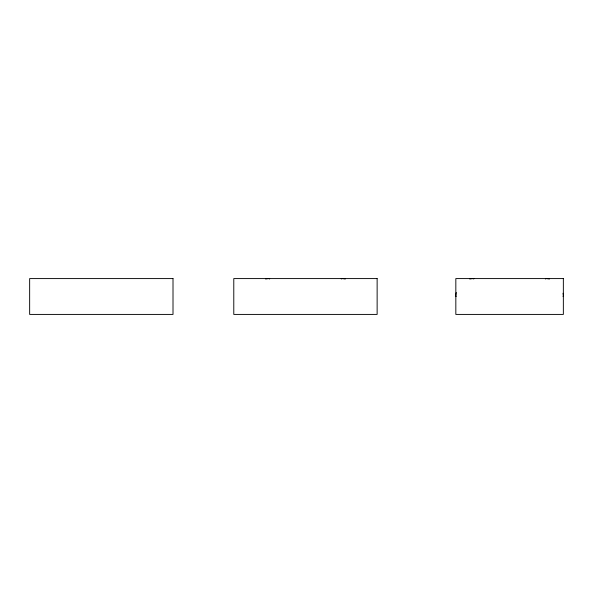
<?xml version="1.0" encoding="UTF-8"?>
<svg xmlns="http://www.w3.org/2000/svg" width="593" height="593" viewBox="0 0 593 593"><rect width="100%" height="100%" fill="white"/><g stroke="black" fill="none" stroke-linecap="round" stroke-linejoin="round"><path stroke-width="0.89" d="M456.136 296.5L455.832 296.5A17.916 17.916 0 0 1 456.284 292.512M563.053 296.5L563.35 296.5A17.916 17.916 0 0 0 563.053 293.238M545.434 279.029L545.434 278.584A17.916 17.916 0 0 1 549.414 279.029M473.755 279.029L473.755 278.584A17.916 17.916 0 0 0 469.767 279.029M341.301 279.029L341.301 278.584A17.916 17.916 0 0 1 345.289 279.029M269.622 279.029L269.622 278.584A17.916 17.916 0 0 0 265.634 279.029M173.008 278.584L29.65 278.584L29.65 314.416L173.008 314.416L173.008 278.584M377.133 278.584L233.783 278.584L233.783 314.416L377.133 314.416L377.133 278.584M563.35 278.584L455.832 278.584L455.832 314.416L563.35 314.416L563.35 278.584"/></g></svg>
